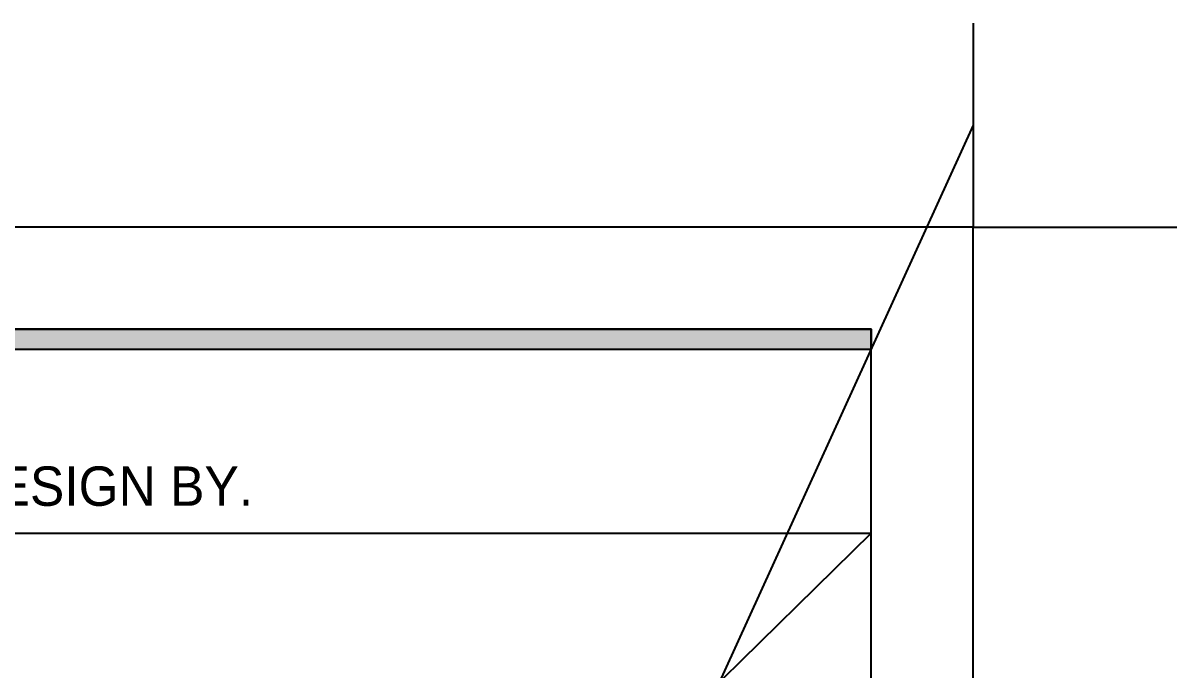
# Model space of a CAD drawing. Header units: inches. Extents: x 7740 to 83056, y -9304 to 75068.
# Drawn here: x 81924 to 83056, y 51662 to 52296 of the extents above; entities that cross this region are included whole.
import ezdxf
from ezdxf.enums import TextEntityAlignment as Align

# ---------------------------------------------------------------- set-up
doc = ezdxf.new("R2010")
doc.units = ezdxf.units.IN
doc.header["$LTSCALE"] = 50
doc.header["$MEASUREMENT"] = 0
for name, color, linetype in [('06-FUR', 6, 'Continuous'), ('F-SYM', 7, 'Continuous'), ('FORM(YOURNAME)-11', 1, 'Continuous')]:
    doc.layers.add(name, color=color, linetype=linetype)
doc.styles.add('YOURNAME', font='HY울릉도M.TTF')

# ---------------------------------------------------------------- blocks, each defined once
blk = doc.blocks.new('FORM-PLAN')
at = {"layer": 'FORM(YOURNAME)-11'}
h = blk.add_hatch(color=256, dxfattribs=at)
h.dxf.hatch_style = 1
h.paths.add_polyline_path([(-71444, 55115), (10556, 55115), (10556, 54915), (-71444, 54915)])
h.paths.add_polyline_path([(-71444, -2085), (10556, -2085), (10556, -2285), (-71444, -2285)])
at = {"layer": 'Defpoints', "color": 158}
for p, q in [((10556, 53115), (1346, 44093)), ((1346, 53115), (10556, 53115))]:
    blk.add_line(p, q, dxfattribs=at)
at = {"layer": 'Defpoints', "color": 1}
blk.add_lwpolyline([(11556, 58115), (11556, 56115), (13556, 56115)], dxfattribs=at)
at = {"layer": 'Defpoints', "color": 158}
blk.add_lwpolyline([(-71444, -2285), (10556, -2285), (10556, 55115), (-71444, 55115)], close=True, dxfattribs=at)
at = {"layer": 'FORM(YOURNAME)-11', "color": 250}
blk.add_lwpolyline([(-72444, -3285), (11556, -3285), (11556, 56115), (-72444, 56115)], close=True, dxfattribs=at)
at = {"layer": 'FORM(YOURNAME)-11'}
blk.add_lwpolyline([(-71444, 55115), (10556, 55115), (10556, 54915), (-71444, 54915)], close=True, dxfattribs=at)
at = {"layer": 'FORM(YOURNAME)-11', "color": 14, "style": 'YOURNAME'}
blk.add_text('DESIGN BY.', height=386.1, dxfattribs=at).set_placement((1603, 53577), align=Align.MIDDLE_LEFT)
at = {"layer": 'FORM(YOURNAME)-11', "color": 3, "style": 'YOURNAME'}
for tag, height, p in [('1', 450, (9905, 18188)), ('2', 450, (9905, 17544)), ('3', 450, (9905, 16257)), ('4', 450, (9905, 14326)), ('5', 515, (9905, 12009)), ('6', 515, (9905, 9757)), ('7', 515, (9905, 7504)), ('8', 515, (9905, 5252)), ('9', 515, (9905, 2999)), ('10', 515, (5655, 811)), ('11', 515, (9905, 747)), ('12', 515, (5655, -1441)), ('13', 515, (9905, -1441))]:
    blk.add_attdef(tag, text='', height=height, dxfattribs=at).set_placement(p, align=Align.MIDDLE_RIGHT)
blk = doc.blocks.new('*U815')
at = {"layer": 'F-SYM', "xscale": 0.1, "yscale": 0.1, "zscale": 0.1}
blk.add_blockref('FORM-PLAN', (81700.2, 46484.2), dxfattribs=at)

msp = doc.modelspace()

# ---------------------------------------------------------------- linework, layer by layer
at = {"layer": '06-FUR'}
msp.add_line((82855.8, 52195.7), (74555.8, 33995.7), dxfattribs=at)

# ---------------------------------------------------------------- block references
msp.add_blockref('*U815', (0, 0), dxfattribs=at)

doc.saveas('drawing.dxf')
